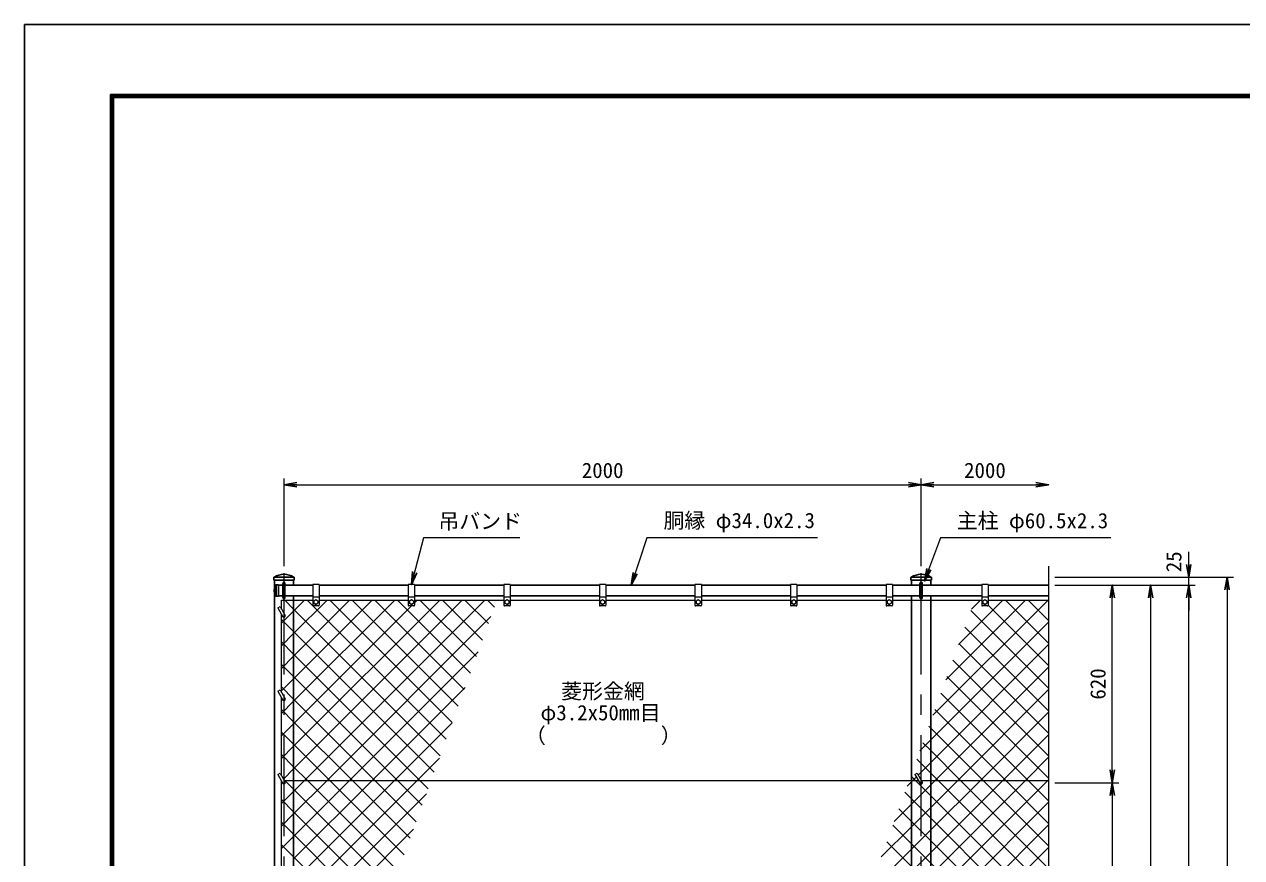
# Model space of a CAD drawing. Units: millimetres, scale not verified. Extents: x -4200 to 4200, y -2970 to 2970.
# Drawn here: x -4200 to -379, y 355 to 2970 of the extents above; entities that cross this region are included whole.
import ezdxf
from ezdxf.enums import TextEntityAlignment as Align

# ---------------------------------------------------------------- set-up
doc = ezdxf.new("R2010")
doc.units = ezdxf.units.MM
doc.header["$LTSCALE"] = 10
doc.linetypes.add('USER1', pattern=[50.8, 31.75, -6.35, 6.35, -6.35])
for name, color, linetype, lineweight in [('0-0_D-STR1', 1, 'Continuous', 25), ('0-1_D-STR3', 3, 'Continuous', 13), ('0-2_D-BMK', 2, 'USER1', 13), ('0-3_D-STR-DIM', 7, 'Continuous', 13), ('0-A_D-STR-TXT', 7, 'Continuous', 13), ('0-B_D-STR2', 7, 'Continuous', 13), ('0-C_D-TTL', 7, 'Continuous', 25)]:
    doc.layers.add(name, color=color, linetype=linetype, lineweight=lineweight)
doc.layers.add('0-4_0', color=7, linetype='Continuous')
doc.styles.add('ＭＳ ゴシック', font='')
doc.styles.get('ＭＳ ゴシック').set_extended_font_data('MS Gothic')

# ---------------------------------------------------------------- blocks, each defined once
blk = doc.blocks.new('_Open')
at = {"layer": '0-4_0'}
blk.add_line((-10, 1.667), (0, 0), dxfattribs=at)
blk.add_lwpolyline([(-10, -1.667), (0, 0), (-10, 0)], dxfattribs=at)

msp = doc.modelspace()

# ---------------------------------------------------------------- linework, layer by layer
at = {"layer": '0-0_D-STR1'}
for p, q in [((-3417.07, 1234.06), (-3417.07, 1226)), ((-3352.87, 1226), (-3417.07, 1226)), ((-3353.21, 1235), (-3416.74, 1235)), ((-3354.72, 1210), (-3354.72, 1226)), ((-3352.87, 1234.06), (-3352.87, 1226)), ((-1417.07, 1234.06), (-1417.07, 1226)), ((-1352.87, 1226), (-1417.07, 1226)), ((-1353.21, 1235), (-1416.74, 1235)), ((-1415.22, 1226), (-1415.22, 1210)), ((-1354.72, 1210), (-1354.72, 1226)), ((-1352.87, 1234.06), (-1352.87, 1226)), ((-3410.31, 1210.5), (-3401.97, 1210.5)), ((-3409.97, 1210.5), (-3409.97, 1175.5)), ((-3401.97, 1210.5), (-3401.97, 1175.5)), ((-3388.97, 1210), (-3401.97, 1210)), ((-3294.97, 1210), (-3380.97, 1210)), ((-2994.97, 1210), (-3274.97, 1210)), ((-2694.97, 1210), (-2974.97, 1210)), ((-2394.97, 1210), (-2674.97, 1210)), ((-2094.97, 1210), (-2374.97, 1210)), ((-1794.97, 1210), (-2074.97, 1210)), ((-1494.97, 1210), (-1774.97, 1210)), ((-1388.97, 1210), (-1474.97, 1210)), ((-1194.97, 1210), (-1380.97, 1210)), ((-984.97, 1210), (-1174.97, 1210)), ((-3410.31, 1175.5), (-3401.97, 1175.5)), ((-3388.97, 1176), (-3401.97, 1176)), ((-3294.97, 1176), (-3380.97, 1176)), ((-3354.72, -1226), (-3354.72, 1176)), ((-2994.97, 1176), (-3274.97, 1176)), ((-2694.97, 1176), (-2974.97, 1176)), ((-2394.97, 1176), (-2674.97, 1176)), ((-2094.97, 1176), (-2374.97, 1176)), ((-1794.97, 1176), (-2074.97, 1176)), ((-1494.97, 1176), (-1774.97, 1176)), ((-1388.97, 1176), (-1474.97, 1176)), ((-1415.22, 1176), (-1415.22, -1226)), ((-1194.97, 1176), (-1380.97, 1176)), ((-1354.72, -1226), (-1354.72, 1176)), ((-984.97, 1176), (-1174.97, 1176))]:
    msp.add_line(p, q, dxfattribs=at)
msp.add_lwpolyline([(-3415.22, 1226), (-3415.22, -1595), (-3354.72, -1595), (-3354.72, -1260)], dxfattribs=at)
for centre, radius, start, end in [((-3415.57, 1234.06), 1.5, 120.85073, 180), ((-3384.97, 1182.83), 61.17, 59.14927, 120.85073), ((-3354.37, 1234.06), 1.5, 0, 59.14927), ((-1415.57, 1234.06), 1.5, 120.85073, 180), ((-1384.97, 1182.83), 61.17, 59.14927, 120.85073), ((-1354.37, 1234.06), 1.5, 0, 59.14927), ((-3379.75, 1193), 35.72, 151.52136, 208.47864), ((-3410.31, 1209.5), 1, 90, 147.70173), ((-3410.31, 1176.5), 1, 212.29827, 270)]:
    msp.add_arc(centre, radius, start, end, dxfattribs=at)
at = {"layer": '0-1_D-STR3'}
for p, q in [((-3388.97, 1171), (-3388.97, 1215)), ((-3380.97, 1171), (-3380.97, 1215)), ((-3294.97, 1212), (-3294.97, 1147)), ((-3274.97, 1212), (-3294.97, 1212)), ((-3274.97, 1212), (-3274.97, 1147)), ((-2994.97, 1212), (-2994.97, 1147)), ((-2974.97, 1212), (-2994.97, 1212)), ((-2974.97, 1212), (-2974.97, 1147)), ((-2694.97, 1212), (-2694.97, 1147)), ((-2674.97, 1212), (-2694.97, 1212)), ((-2674.97, 1212), (-2674.97, 1147)), ((-2394.97, 1212), (-2394.97, 1147)), ((-2374.97, 1212), (-2394.97, 1212)), ((-2374.97, 1212), (-2374.97, 1147)), ((-2094.97, 1212), (-2094.97, 1147)), ((-2074.97, 1212), (-2094.97, 1212)), ((-2074.97, 1212), (-2074.97, 1147)), ((-1794.97, 1212), (-1794.97, 1147)), ((-1774.97, 1212), (-1794.97, 1212)), ((-1774.97, 1212), (-1774.97, 1147)), ((-1494.97, 1212), (-1494.97, 1147)), ((-1474.97, 1212), (-1494.97, 1212)), ((-1474.97, 1212), (-1474.97, 1147)), ((-1388.97, 1171), (-1388.97, 1215)), ((-1380.97, 1171), (-1380.97, 1215)), ((-1194.97, 1212), (-1194.97, 1147)), ((-1174.97, 1212), (-1194.97, 1212)), ((-1174.97, 1212), (-1174.97, 1147)), ((-3392.97, 1134.86), (-3392.97, 1163)), ((-3392.97, 1163), (-3294.97, 1163)), ((-3274.97, 1172), (-3294.97, 1172)), ((-3291.47, 1160.74), (-3284.97, 1164.5)), ((-3291.47, 1160.74), (-3291.47, 1153.26)), ((-3284.97, 1164.5), (-3278.47, 1160.74)), ((-3278.47, 1160.74), (-3278.47, 1153.26)), ((-3274.97, 1163), (-2994.97, 1163)), ((-2974.97, 1172), (-2994.97, 1172)), ((-2991.47, 1160.74), (-2984.97, 1164.5)), ((-2991.47, 1160.74), (-2991.47, 1153.26)), ((-2984.97, 1164.5), (-2978.47, 1160.74)), ((-2978.47, 1160.74), (-2978.47, 1153.26)), ((-2974.97, 1163), (-2694.97, 1163)), ((-2674.97, 1172), (-2694.97, 1172)), ((-2691.47, 1160.74), (-2684.97, 1164.5)), ((-2691.47, 1160.74), (-2691.47, 1153.26)), ((-2684.97, 1164.5), (-2678.47, 1160.74)), ((-2678.47, 1160.74), (-2678.47, 1153.26)), ((-2674.97, 1163), (-2394.97, 1163)), ((-2374.97, 1172), (-2394.97, 1172)), ((-2391.47, 1160.74), (-2384.97, 1164.5)), ((-2391.47, 1160.74), (-2391.47, 1153.26)), ((-2384.97, 1164.5), (-2378.47, 1160.74)), ((-2378.47, 1160.74), (-2378.47, 1153.26)), ((-2374.97, 1163), (-2094.97, 1163)), ((-2074.97, 1172), (-2094.97, 1172)), ((-2091.47, 1160.74), (-2084.97, 1164.5)), ((-2091.47, 1160.74), (-2091.47, 1153.26)), ((-2084.97, 1164.5), (-2078.47, 1160.74)), ((-2078.47, 1160.74), (-2078.47, 1153.26)), ((-2074.97, 1163), (-1794.97, 1163)), ((-1774.97, 1172), (-1794.97, 1172)), ((-1791.47, 1160.74), (-1784.97, 1164.5)), ((-1791.47, 1160.74), (-1791.47, 1153.26)), ((-1784.97, 1164.5), (-1778.47, 1160.74)), ((-1778.47, 1160.74), (-1778.47, 1153.26)), ((-1774.97, 1163), (-1494.97, 1163)), ((-1474.97, 1172), (-1494.97, 1172)), ((-1491.47, 1160.74), (-1484.97, 1164.5)), ((-1491.47, 1160.74), (-1491.47, 1153.26)), ((-1484.97, 1164.5), (-1478.47, 1160.74)), ((-1478.47, 1160.74), (-1478.47, 1153.26)), ((-1474.97, 1163), (-1194.97, 1163)), ((-1174.97, 1172), (-1194.97, 1172)), ((-1191.47, 1160.74), (-1184.97, 1164.5)), ((-1191.47, 1160.74), (-1191.47, 1153.26)), ((-1184.97, 1164.5), (-1178.47, 1160.74)), ((-1178.47, 1160.74), (-1178.47, 1153.26)), ((-1174.97, 1163), (-984.97, 1163)), ((-3404.37, 1138.59), (-3397.44, 1142.59)), ((-3404.37, 1138.59), (-3388.44, 1111)), ((-3397.44, 1142.59), (-3381.51, 1115)), ((-3392.97, 873.36), (-3392.97, 1118.86)), ((-3276.97, 1145), (-3292.97, 1145)), ((-2976.97, 1145), (-2992.97, 1145)), ((-2676.97, 1145), (-2692.97, 1145)), ((-2376.97, 1145), (-2392.97, 1145)), ((-2076.97, 1145), (-2092.97, 1145)), ((-1776.97, 1145), (-1792.97, 1145)), ((-1476.97, 1145), (-1492.97, 1145)), ((-1176.97, 1145), (-1192.97, 1145)), ((-3404.37, 877.09), (-3397.44, 881.09)), ((-3397.44, 881.09), (-3381.51, 853.5)), ((-3404.37, 877.09), (-3388.44, 849.5)), ((-3392.97, 611.86), (-3392.97, 857.36)), ((-3404.37, 615.59), (-3397.44, 619.59)), ((-3404.37, 615.59), (-3388.44, 588)), ((-3397.44, 619.59), (-3381.51, 592)), ((-1404.37, 615.59), (-1397.44, 619.59)), ((-1404.37, 615.59), (-1388.44, 588)), ((-1397.44, 619.59), (-1381.51, 592)), ((-3392.97, 304.36), (-3392.97, 595.86)), ((-1393.06, 596), (-3383.82, 596)), ((-984.97, 596), (-1383.82, 596))]:
    msp.add_line(p, q, dxfattribs=at)
for points in [[(-3291.47, 1153.26), (-3284.97, 1149.5), (-3278.47, 1153.26)], [(-2991.47, 1153.26), (-2984.97, 1149.5), (-2978.47, 1153.26)], [(-2691.47, 1153.26), (-2684.97, 1149.5), (-2678.47, 1153.26)], [(-2391.47, 1153.26), (-2384.97, 1149.5), (-2378.47, 1153.26)], [(-2091.47, 1153.26), (-2084.97, 1149.5), (-2078.47, 1153.26)], [(-1791.47, 1153.26), (-1784.97, 1149.5), (-1778.47, 1153.26)], [(-1491.47, 1153.26), (-1484.97, 1149.5), (-1478.47, 1153.26)], [(-1191.47, 1153.26), (-1184.97, 1149.5), (-1178.47, 1153.26)]]:
    msp.add_lwpolyline(points, dxfattribs=at)
for centre in [(-3284.97, 1157), (-2984.97, 1157), (-2684.97, 1157), (-2384.97, 1157), (-2084.97, 1157), (-1784.97, 1157), (-1484.97, 1157), (-1184.97, 1157)]:
    msp.add_circle(centre, 6.49, dxfattribs=at)
for centre, radius, start, end in [((-3384.97, 1215), 4, 0, 180), ((-1384.97, 1215), 4, 0, 180), ((-3384.97, 1171), 4, 180, 0), ((-3292.97, 1147), 2, 180, 270), ((-3276.97, 1147), 2, 270, 0), ((-2992.97, 1147), 2, 180, 270), ((-2976.97, 1147), 2, 270, 0), ((-2692.97, 1147), 2, 180, 270), ((-2676.97, 1147), 2, 270, 0), ((-2392.97, 1147), 2, 180, 270), ((-2376.97, 1147), 2, 270, 0), ((-2092.97, 1147), 2, 180, 270), ((-2076.97, 1147), 2, 270, 0), ((-1792.97, 1147), 2, 180, 270), ((-1776.97, 1147), 2, 270, 0), ((-1492.97, 1147), 2, 180, 270), ((-1476.97, 1147), 2, 270, 0), ((-1384.97, 1171), 4, 180, 0), ((-1192.97, 1147), 2, 180, 270), ((-1176.97, 1147), 2, 270, 0), ((-3384.97, 1113), 4, 210, 30), ((-3384.97, 851.5), 4, 210, 30), ((-3384.97, 590), 4, 210, 30), ((-1384.97, 590), 4, 210, 30)]:
    msp.add_arc(centre, radius, start, end, dxfattribs=at)
at = {"layer": '0-2_D-BMK'}
for p, q in [((-3384.97, -1610), (-3384.97, 1250)), ((-1384.97, -1610), (-1384.97, 1250))]:
    msp.add_line(p, q, dxfattribs=at)
at = {"layer": '0-3_D-STR-DIM'}
for p, q in [((-3384.97, 1270), (-3384.97, 1545)), ((-1384.97, 1270), (-1384.97, 1545)), ((-1384.97, 1270), (-1384.97, 1545)), ((-3344.97, 1525), (-1424.97, 1525)), ((-1344.97, 1525), (-1024.97, 1525)), ((-544.97, 1275), (-544.97, 1315)), ((-984.97, 1270), (-984.97, 0.65)), ((-964.97, 1235), (-404.97, 1235)), ((-964.97, 1235), (-524.97, 1235)), ((-544.97, 1210), (-544.97, 1235)), ((-964.97, 1210), (-644.97, 1210)), ((-964.97, 1210), (-524.97, 1210)), ((-964.97, 1210), (-524.97, 1210)), ((-964.97, 1210), (-764.97, 1210)), ((-424.97, 1195), (-424.97, -1555)), ((-784.97, 630), (-784.97, 1170)), ((-664.97, 1170), (-664.97, -1220)), ((-544.97, -1250), (-544.97, 1170)), ((-544.97, 1170), (-544.97, 1130)), ((-964.97, 590), (-764.97, 590)), ((-964.97, 590), (-764.97, 590)), ((-784.97, 550), (-784.97, 15))]:
    msp.add_line(p, q, dxfattribs=at)
at = {"layer": '0-A_D-STR-TXT'}
for points in [[(-2644.54, 1358.26), (-2946.99, 1358.26), (-2984.47, 1213.94)], [(-1710.31, 1358.26), (-2246.26, 1358.26), (-2294.35, 1211.9)], [(-789.58, 1358), (-1324.26, 1358), (-1374.29, 1224.44)]]:
    msp.add_lwpolyline(points, dxfattribs=at)
at = {"layer": '0-B_D-STR2'}
for p, q in [((-3392.97, 1161.03), (-3391.01, 1163)), ((-3354.72, 1057.86), (-3249.59, 1163)), ((-3354.72, 987.15), (-3178.88, 1163)), ((-3354.72, 916.44), (-3108.17, 1163)), ((-2875.56, 726.62), (-3311.94, 1163)), ((-2856.69, 778.47), (-3241.23, 1163)), ((-2837.82, 830.31), (-3170.51, 1163)), ((-2818.95, 882.15), (-3099.8, 1163)), ((-2800.08, 933.99), (-3029.09, 1163)), ((-2974.97, 1154.77), (-2966.74, 1163)), ((-2781.22, 985.83), (-2958.38, 1163)), ((-2762.35, 1037.67), (-2887.67, 1163)), ((-2743.48, 1089.52), (-2816.96, 1163)), ((-2724.61, 1141.36), (-2746.25, 1163)), ((-1348.29, 801.56), (-986.84, 1163)), ((-1307.82, 912.73), (-1057.56, 1163)), ((-1267.36, 1023.91), (-1128.27, 1163)), ((-1226.89, 1135.08), (-1198.98, 1163)), ((-984.97, 957.36), (-1174.97, 1147.36)), ((-984.97, 1028.07), (-1119.9, 1163)), ((-984.97, 1098.78), (-1049.19, 1163)), ((-3250.9, 596), (-2735.52, 1111.38)), ((-984.97, 886.65), (-1228.63, 1130.31)), ((-984.97, 815.94), (-1247.5, 1078.46)), ((-3392.97, 1019.61), (-3354.72, 1057.86)), ((-3354.72, 993.66), (-3392.97, 1031.91)), ((-2957.07, 596), (-3354.72, 993.66)), ((-3180.19, 596), (-2775.98, 1000.21)), ((-984.97, 745.23), (-1266.37, 1026.62)), ((-3392.97, 948.9), (-3354.72, 987.15)), ((-3354.72, 922.95), (-3392.97, 961.2)), ((-984.97, 674.52), (-1285.24, 974.78)), ((-3027.78, 596), (-3354.72, 922.95)), ((-1341.71, 596), (-984.97, 952.74)), ((-984.97, 603.81), (-1304.11, 922.94)), ((-3392.97, 878.19), (-3354.72, 916.44)), ((-3354.72, 852.24), (-3392.97, 890.49)), ((-3109.48, 596), (-2816.45, 889.03)), ((-1271, 596), (-984.97, 882.03)), ((-3098.49, 596), (-3354.72, 852.24)), ((-1047.88, 596), (-1322.98, 871.1)), ((-3354.72, 781.52), (-3392.97, 819.77)), ((-1118.59, 596), (-1341.84, 819.25)), ((-1200.29, 596), (-984.97, 811.32)), ((-3169.2, 596), (-3354.72, 781.52)), ((-3038.77, 596), (-2856.91, 777.86)), ((-1354.72, 761.42), (-1360.71, 767.41)), ((-3354.72, 710.81), (-3392.97, 749.06)), ((-1189.3, 596), (-1354.72, 761.42)), ((-1129.58, 596), (-984.97, 740.61)), ((-3239.91, 596), (-3354.72, 710.81)), ((-1354.72, 690.71), (-1379.58, 715.57)), ((-1260.01, 596), (-1354.72, 690.71)), ((-3354.72, 640.1), (-3392.97, 678.35)), ((-2968.06, 596), (-2897.38, 666.68)), ((-1354.72, 620), (-1398.45, 663.73)), ((-1058.87, 596), (-984.97, 669.9)), ((-3310.62, 596), (-3354.72, 640.1)), ((-1330.72, 596), (-1354.72, 620)), ((-3392.97, 595.35), (-3392.79, 595.53)), ((-3354.72, 492.18), (-3250.9, 596)), ((-3354.72, 421.47), (-3180.19, 596)), ((-3354.72, 350.76), (-3109.48, 596)), ((-3354.72, 280.04), (-3038.77, 596)), ((-3354.72, 209.33), (-2968.06, 596)), ((-3026.51, 311.89), (-3310.62, 596)), ((-3007.64, 363.73), (-3239.91, 596)), ((-2988.77, 415.57), (-3169.2, 596)), ((-2969.9, 467.41), (-3098.49, 596)), ((-2951.04, 519.26), (-3027.78, 596)), ((-2932.17, 571.1), (-2957.07, 596)), ((-1415.22, 522.49), (-1354.72, 582.99)), ((-1354.72, 582.99), (-1341.71, 596)), ((-1354.72, 512.28), (-1271, 596)), ((-1354.72, 441.57), (-1200.29, 596)), ((-1354.72, 370.86), (-1129.58, 596)), ((-1354.72, 300.15), (-1058.87, 596)), ((-984.97, 250.25), (-1330.72, 596)), ((-984.97, 320.96), (-1260.01, 596)), ((-984.97, 391.67), (-1189.3, 596)), ((-984.97, 462.38), (-1118.59, 596)), ((-984.97, 533.09), (-1047.88, 596)), ((-3354.72, 498.68), (-3392.97, 536.93)), ((-3354.72, 138.62), (-2937.84, 555.51)), ((-1415.22, 539.08), (-1436.19, 560.05)), ((-1354.72, 478.58), (-1415.22, 539.08)), ((-3064.25, 208.21), (-3354.72, 498.68)), ((-1469.68, 468.03), (-1415.22, 522.49)), ((-1415.22, 468.37), (-1455.06, 508.2)), ((-1415.22, 451.78), (-1354.72, 512.28)), ((-1354.72, 158.72), (-984.97, 528.47)), ((-3392.97, 453.93), (-3354.72, 492.18)), ((-3354.72, 427.97), (-3392.97, 466.22)), ((-1354.72, 407.87), (-1415.22, 468.37)), ((-984.97, 108.83), (-1354.72, 478.58)), ((-3392.97, 383.22), (-3354.72, 421.47)), ((-3354.72, 67.91), (-2978.31, 444.33)), ((-3083.12, 156.36), (-3354.72, 427.97)), ((-1510.14, 356.86), (-1415.22, 451.78)), ((-1415.22, 381.07), (-1354.72, 441.57)), ((-1354.72, 88.01), (-984.97, 457.76)), ((-3354.72, 357.26), (-3392.97, 395.51)), ((-1415.22, 326.95), (-1492.8, 404.52)), ((-984.97, 38.12), (-1354.72, 407.87)), ((-3101.99, 104.52), (-3354.72, 357.26)), ((-1550.61, 245.68), (-1415.22, 381.07)), ((-1415.22, 310.36), (-1354.72, 370.86))]:
    msp.add_line(p, q, dxfattribs=at)
for points in [[(-3392.97, 1090.32), (-3354.72, 1128.57), (-3320.3, 1163)], [(-3392.97, 807.48), (-3354.72, 845.73), (-3037.45, 1163)], [(-3392.97, 666.06), (-3354.72, 704.31), (-2896.03, 1163)], [(-3392.97, 524.64), (-3354.72, 562.89), (-3321.61, 596), (-2754.61, 1163)], [(-3386.93, 601.39), (-3354.72, 633.6), (-2825.32, 1163)], [(-2894.43, 674.78), (-3354.72, 1135.08), (-3382.65, 1163)], [(-3392.97, 736.77), (-3354.72, 775.02), (-2984.74, 1145)], [(-2913.3, 622.94), (-3354.72, 1064.37), (-3392.97, 1102.62)], [(-1388.75, 690.38), (-1354.72, 724.41), (-984.97, 1094.16)], [(-1394.29, 614.13), (-1354.72, 653.7), (-984.97, 1023.45)], [(-3045.38, 260.05), (-3354.72, 569.39), (-3381.33, 596), (-3387.22, 601.89)], [(-1672, -87.84), (-1603.16, -19), (-1415.22, 168.93), (-1354.72, 229.43), (-988.16, 596), (-984.97, 599.18)], [(-1429.21, 579.21), (-1415.22, 593.2), (-1412.42, 596), (-1400.15, 608.28)], [(-984.97, 179.54), (-1354.72, 549.29), (-1401.43, 596), (-1415.22, 609.79)], [(-990.54, -27.03), (-998.57, -19), (-1354.72, 337.16), (-1415.22, 397.66), (-1473.93, 456.36)], [(-1386.46, -14.43), (-1354.72, 17.3), (-984.97, 387.05)]]:
    msp.add_lwpolyline(points, dxfattribs=at)
at = {"layer": '0-C_D-TTL', "color": 2}
msp.add_lwpolyline([(-4200, 2970), (4200, 2970), (4200, -2970), (-4200, -2970)], close=True, dxfattribs=at)
at = {"layer": '0-C_D-TTL'}
for points in [[(-3930, 2750), (3930, 2750), (3930, -2750), (-3930, -2750)], [(-3927.5, 2747.5), (3927.5, 2747.5), (3927.5, -2747.5), (-3927.5, -2747.5)], [(-3925, 2745), (3925, 2745), (3925, -2745), (-3925, -2745)], [(-3922.5, 2742.5), (3922.5, 2742.5), (3922.5, -2742.5), (-3922.5, -2742.5)], [(-3920, 2740), (3920, 2740), (3920, -2740), (-3920, -2740)]]:
    msp.add_lwpolyline(points, close=True, dxfattribs=at)

# ---------------------------------------------------------------- block references
at = {"layer": '0-3_D-STR-DIM', "xscale": 4, "yscale": 4}
for p, rotation in [((-3384.97, 1525), 180), ((-1384.97, 1525), 180), ((-544.97, 1235), 270), ((-424.97, 1235), 90), ((-784.97, 1210), 90), ((-664.97, 1210), 90), ((-544.97, 1210), 90), ((-544.97, 1210), 90), ((-784.97, 590), 270), ((-784.97, 590), 90)]:
    msp.add_blockref('_Open', p, dxfattribs=dict(at, rotation=rotation))
for p in [(-1384.97, 1525), (-984.97, 1525)]:
    msp.add_blockref('_Open', p, dxfattribs=at)
at = {"layer": '0-A_D-STR-TXT', "xscale": 4, "yscale": 4}
for p, rotation in [((-1374.99, 1222.57), 249.46512), ((-2984.97, 1212), 255.43959), ((-2294.97, 1210), 251.80943)]:
    msp.add_blockref('_Open', p, dxfattribs=dict(at, rotation=rotation))

# ---------------------------------------------------------------- texts
at = {"layer": '0-3_D-STR-DIM', "style": 'ＭＳ ゴシック'}
for p in [(-2450.22, 1531.75), (-1250.22, 1531.75)]:
    msp.add_text('2000', height=48.09, dxfattribs=at).set_placement(p, align=Align.BOTTOM_LEFT)
for s, p in [('25', (-553.7, 1250.65)), ('620', (-791.72, 850.75))]:
    msp.add_text(s, height=48.09, rotation=90, dxfattribs=at).set_placement(p, align=Align.BOTTOM_LEFT)
at = {"layer": '0-A_D-STR-TXT', "style": 'ＭＳ ゴシック'}
for s, p in [('吊バンド', (-2900.38, 1372.11)), ('胴縁 φ34.0x2.3', (-2193.81, 1374.52)), ('主柱 φ60.5x2.3', (-1273.34, 1374.01)), ('菱形金網', (-2514.92, 838.9)), ('φ3.2x50mm目', (-2579.9, 771.31)), ('（\u3000\u3000   \u3000\u3000）', (-2628.63, 699.66))]:
    msp.add_text(s, height=48.09, dxfattribs=at).set_placement(p, align=Align.BOTTOM_LEFT)

doc.saveas('drawing.dxf')
